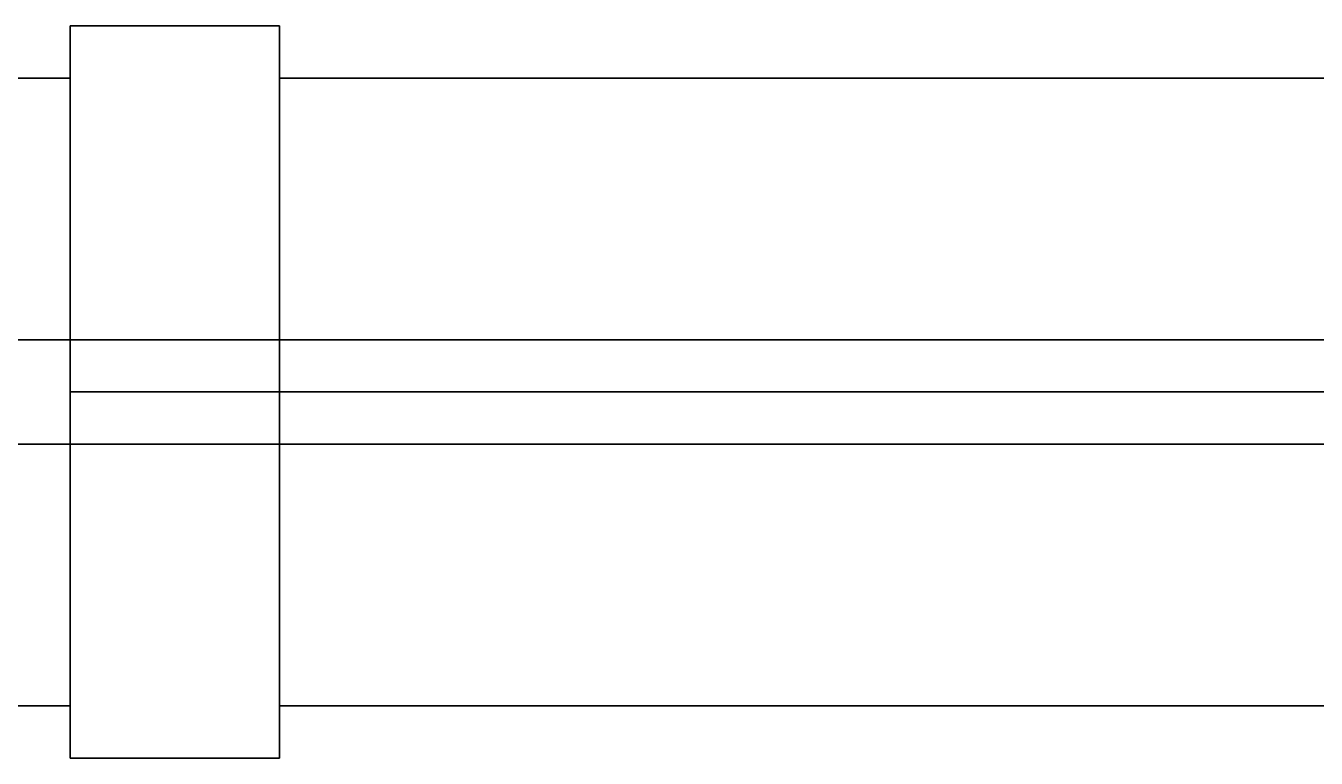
# Model space of a CAD drawing. Extents: x -19 to 904, y -1167 to 74.
# Drawn here: x 69.5 to 131.2, y -952.1 to -917.1 of the extents above; entities that cross this region are included whole.
import ezdxf

# ---------------------------------------------------------------- set-up
doc = ezdxf.new("R2010")
doc.units = 0
for name, color, linetype in [('PQ_200_2D', 1, 'Continuous'), ('PQ_200_3D', 1, 'Continuous'), ('PQ_204_2D', 7, 'Continuous'), ('PQ_204_3D', 7, 'Continuous')]:
    doc.layers.add(name, color=color, linetype=linetype)

msp = doc.modelspace()

# ---------------------------------------------------------------- linework, layer by layer
at = {"layer": 'PQ_200_2D'}
for p, q in [((81.666, -917.1), (71.666, -917.1)), ((71.666, -917.1), (71.666, -919.6)), ((81.666, -919.6), (81.666, -917.1)), ((46.666, -919.6), (71.666, -919.6)), ((81.666, -919.6), (192.5, -919.6)), ((71.666, -949.6), (46.666, -949.6)), ((71.666, -952.1), (71.666, -949.6)), ((192.5, -949.6), (81.666, -949.6)), ((81.666, -952.1), (81.666, -949.6)), ((71.666, -952.1), (81.666, -952.1))]:
    msp.add_line(p, q, dxfattribs=at)
at = {"layer": 'PQ_200_3D'}
for points, invisible_edges in [([(81.666, -921.61, 193.08), (171.666, -921.61, 193.08), (171.666, -919.6, 200.58), (81.666, -919.6, 200.58)], 1), ([(81.666, -919.6, 200.58), (171.666, -919.6, 200.58), (171.666, -921.61, 208.08), (81.666, -921.61, 208.08)], 4), ([(81.666, -927.1, 187.59), (171.666, -927.1, 187.59), (171.666, -921.61, 193.08), (81.666, -921.61, 193.08)], 5), ([(81.666, -921.61, 208.08), (171.666, -921.61, 208.08), (171.666, -927.1, 213.571), (81.666, -927.1, 213.571)], 5), ([(81.666, -934.6, 185.58), (171.666, -934.6, 185.58), (171.666, -927.1, 187.59), (81.666, -927.1, 187.59)], 4), ([(81.666, -927.1, 213.571), (171.666, -927.1, 213.571), (171.666, -934.6, 215.58), (81.666, -934.6, 215.58)], 1), ([(81.666, -934.6, 215.58), (171.666, -934.6, 215.58), (171.666, -942.1, 213.571), (81.666, -942.1, 213.571)], 4), ([(81.666, -942.1, 187.59), (171.666, -942.1, 187.59), (171.666, -934.6, 185.58), (81.666, -934.6, 185.58)], 1), ([(81.666, -942.1, 213.571), (171.666, -942.1, 213.571), (171.666, -947.59, 208.08), (81.666, -947.59, 208.08)], 5), ([(81.666, -947.59, 193.08), (171.666, -947.59, 193.08), (171.666, -942.1, 187.59), (81.666, -942.1, 187.59)], 5), ([(81.666, -947.59, 208.08), (171.666, -947.59, 208.08), (171.666, -949.6, 200.58), (81.666, -949.6, 200.58)], 1), ([(81.666, -949.6, 200.58), (171.666, -949.6, 200.58), (171.666, -947.59, 193.08), (81.666, -947.59, 193.08)], 4)]:
    msp.add_3dface(points, dxfattribs=dict(at, invisible_edges=invisible_edges))
at = {"layer": 'PQ_204_2D'}
for p, q in [((71.666, -919.6), (71.666, -932.1)), ((81.666, -932.1), (81.666, -919.6)), ((46.666, -932.1), (151.01, -932.1)), ((151.01, -937.1), (46.666, -937.1)), ((71.666, -937.1), (71.666, -949.6)), ((81.666, -949.6), (81.666, -937.1))]:
    msp.add_line(p, q, dxfattribs=at)
at = {"layer": 'PQ_204_3D'}
for points in [[(71.666, -934.6, 200.58), (71.666, -919.445, 191.83), (71.666, -917.1, 200.58), (71.666, -934.6, 200.58)], [(71.666, -934.6, 200.58), (71.666, -917.1, 200.58), (71.666, -919.445, 209.33), (71.666, -934.6, 200.58)], [(81.666, -919.445, 191.83), (81.666, -921.61, 193.08), (81.666, -919.6, 200.58), (81.666, -917.1, 200.58)], [(81.666, -917.1, 200.58), (81.666, -919.6, 200.58), (81.666, -921.61, 208.08), (81.666, -919.445, 209.33)], [(71.666, -934.6, 200.58), (71.666, -925.85, 185.425), (71.666, -919.445, 191.83), (71.666, -934.6, 200.58)], [(71.666, -934.6, 200.58), (71.666, -919.445, 209.33), (71.666, -925.85, 215.736), (71.666, -934.6, 200.58)], [(81.666, -925.85, 185.425), (81.666, -927.1, 187.59), (81.666, -921.61, 193.08), (81.666, -919.445, 191.83)], [(81.666, -919.445, 209.33), (81.666, -921.61, 208.08), (81.666, -927.1, 213.571), (81.666, -925.85, 215.736)], [(71.666, -934.6, 200.58), (71.666, -934.6, 183.08), (71.666, -925.85, 185.425), (71.666, -934.6, 200.58)], [(71.666, -934.6, 200.58), (71.666, -925.85, 215.736), (71.666, -934.6, 218.08), (71.666, -934.6, 200.58)], [(81.666, -934.6, 183.08), (81.666, -934.6, 185.58), (81.666, -927.1, 187.59), (81.666, -925.85, 185.425)], [(81.666, -925.85, 215.736), (81.666, -927.1, 213.571), (81.666, -934.6, 215.58), (81.666, -934.6, 218.08)], [(71.666, -934.6, 200.58), (71.666, -934.6, 218.08), (71.666, -943.35, 215.736), (71.666, -934.6, 200.58)], [(71.666, -934.6, 200.58), (71.666, -943.35, 215.736), (71.666, -949.755, 209.33), (71.666, -934.6, 200.58)], [(71.666, -934.6, 200.58), (71.666, -949.755, 209.33), (71.666, -952.1, 200.58), (71.666, -934.6, 200.58)], [(71.666, -934.6, 200.58), (71.666, -952.1, 200.58), (71.666, -949.755, 191.83), (71.666, -934.6, 200.58)], [(71.666, -934.6, 200.58), (71.666, -949.755, 191.83), (71.666, -943.35, 185.425), (71.666, -934.6, 200.58)], [(71.666, -934.6, 200.58), (71.666, -943.35, 185.425), (71.666, -934.6, 183.08), (71.666, -934.6, 200.58)], [(81.666, -934.6, 218.08), (81.666, -934.6, 215.58), (81.666, -942.1, 213.571), (81.666, -943.35, 215.736)], [(81.666, -943.35, 185.425), (81.666, -942.1, 187.59), (81.666, -934.6, 185.58), (81.666, -934.6, 183.08)], [(81.666, -943.35, 215.736), (81.666, -942.1, 213.571), (81.666, -947.59, 208.08), (81.666, -949.755, 209.33)], [(81.666, -949.755, 191.83), (81.666, -947.59, 193.08), (81.666, -942.1, 187.59), (81.666, -943.35, 185.425)], [(81.666, -949.755, 209.33), (81.666, -947.59, 208.08), (81.666, -949.6, 200.58), (81.666, -952.1, 200.58)], [(81.666, -952.1, 200.58), (81.666, -949.6, 200.58), (81.666, -947.59, 193.08), (81.666, -949.755, 191.83)]]:
    msp.add_3dface(points, dxfattribs=at)
for points, invisible_edges in [([(71.666, -919.445, 191.83), (81.666, -919.445, 191.83), (81.666, -917.1, 200.58), (71.666, -917.1, 200.58)], 1), ([(71.666, -917.1, 200.58), (81.666, -917.1, 200.58), (81.666, -919.445, 209.33), (71.666, -919.445, 209.33)], 4), ([(71.666, -925.85, 185.425), (81.666, -925.85, 185.425), (81.666, -919.445, 191.83), (71.666, -919.445, 191.83)], 5), ([(71.666, -919.445, 209.33), (81.666, -919.445, 209.33), (81.666, -925.85, 215.736), (71.666, -925.85, 215.736)], 5), ([(71.666, -934.6, 183.08), (81.666, -934.6, 183.08), (81.666, -925.85, 185.425), (71.666, -925.85, 185.425)], 4), ([(71.666, -925.85, 215.736), (81.666, -925.85, 215.736), (81.666, -934.6, 218.08), (71.666, -934.6, 218.08)], 1), ([(71.666, -934.6, 218.08), (81.666, -934.6, 218.08), (81.666, -943.35, 215.736), (71.666, -943.35, 215.736)], 4), ([(71.666, -943.35, 185.425), (81.666, -943.35, 185.425), (81.666, -934.6, 183.08), (71.666, -934.6, 183.08)], 1), ([(71.666, -943.35, 215.736), (81.666, -943.35, 215.736), (81.666, -949.755, 209.33), (71.666, -949.755, 209.33)], 5), ([(71.666, -949.755, 191.83), (81.666, -949.755, 191.83), (81.666, -943.35, 185.425), (71.666, -943.35, 185.425)], 5), ([(71.666, -949.755, 209.33), (81.666, -949.755, 209.33), (81.666, -952.1, 200.58), (71.666, -952.1, 200.58)], 1), ([(71.666, -952.1, 200.58), (81.666, -952.1, 200.58), (81.666, -949.755, 191.83), (71.666, -949.755, 191.83)], 4)]:
    msp.add_3dface(points, dxfattribs=dict(at, invisible_edges=invisible_edges))

# ---------------------------------------------------------------- meshes
at = {"layer": 'PQ_200_3D'}
mesh = msp.add_polyface(dxfattribs=at)
corners = [(-18.99, -937.1, 224.232), (151.01, -937.1, 224.232), (151.01, -932.1, 224.232), (-18.99, -932.1, 224.232), (-18.99, -937.1, 249.232), (151.01, -937.1, 249.232), (151.01, -932.1, 249.232), (-18.99, -932.1, 249.232)]
mesh.append_faces([[corners[k] for k in face] for face in [(0, 3, 2, 1), (4, 5, 6, 7), (0, 1, 5, 4), (3, 7, 6, 2), (0, 4, 7, 3), (1, 2, 6, 5)]])
at = {"layer": 'PQ_204_3D'}
mesh = msp.add_polyface(dxfattribs=at)
corners = [(46.666, -949.6, 193.08), (71.666, -949.6, 193.08), (71.666, -919.6, 193.08), (46.666, -919.6, 193.08), (46.666, -949.6, 208.08), (71.666, -949.6, 208.08), (71.666, -919.6, 208.08), (46.666, -919.6, 208.08)]
mesh.append_faces([[corners[k] for k in face] for face in [(0, 3, 2, 1), (4, 5, 6, 7), (0, 1, 5, 4), (3, 7, 6, 2), (0, 4, 7, 3), (1, 2, 6, 5)]])

doc.saveas('drawing.dxf')
